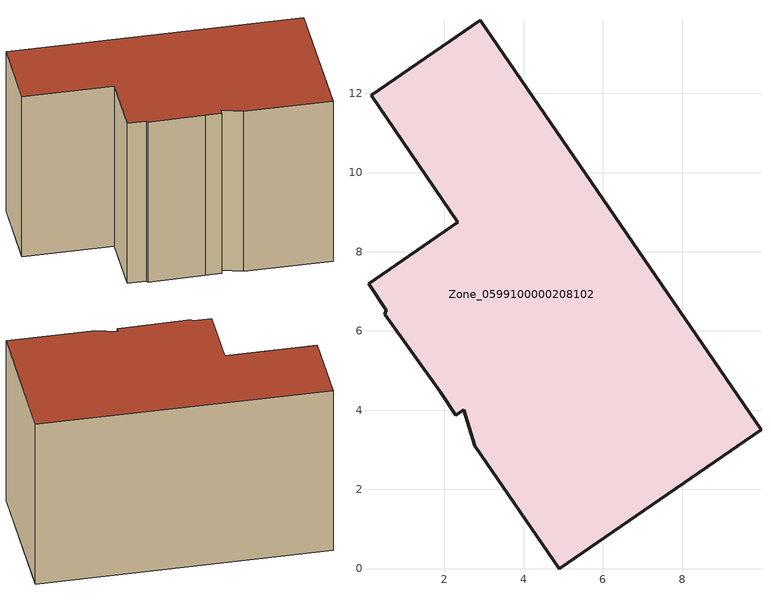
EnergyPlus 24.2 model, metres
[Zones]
Zone_0599100000208102
 floor ground (C_G): 2.9,13.84 9.99,3.5 4.9,0 2.77,3.1 2.49,4.01 2.28,3.87 1.89,4.46 0.49,6.42 0.53,6.52 0.08,7.19 2.34,8.74 0.15,11.95 z0
 wall outside (C_F): 9.99,3.5 2.9,13.84 0.15,11.95 2.34,8.74 0.08,7.19 0.53,6.52 0.49,6.42 1.89,4.46 2.28,3.87 2.49,4.01 2.77,3.1 4.9,0 9.99,3.5 z0:8.04
 roof outside (C_R): 0.08,7.19 0.53,6.52 0.49,6.42 1.89,4.46 2.28,3.87 2.49,4.01 2.77,3.1 4.9,0 9.99,3.5 2.9,13.84 0.15,11.95 2.34,8.74 z8.04
[BUILDING]
Pand.0599100000208102: North Axis=0; Terrain=City; Loads Convergence Tolerance Value=0.04; Temperature Convergence Tolerance Value=0.4; Solar Distribution=FullExterior; Maximum Number of Warmup Days=25; Minimum Number of Warmup Days=1
[Site:Location]
Rotterdam.The.Hague.AP_ZH_NLD Design_Conditions: Latitude=51.96; Longitude=4.45; Time Zone=1; Elevation=-4.5
[SITE:GROUNDTEMPERATURE:BUILDINGSURFACE]
18, 18, 18, 18, 18, 18, 18, 18, 18, 18, 18, 18
[MATERIAL] Thermal Absorptance=0.9; Solar Absorptance=0.7; Visible Absorptance=0.7
Name | Roughness | Thickness | Conductivity | Density | Specific Heat
G.TC.1975-1991 | MediumSmooth | 0.15 | 0.288461 | 540 | 1210
F.TC.1975-1991 | Rough | 0.3 | 0.230769 | 1920 | 840
R.TC.1975-1991 | MediumRough | 0.2 | 0.153846 | 1500 | 1000
[CONSTRUCTION]
C_G: G.TC.1975-1991
C_F: F.TC.1975-1991
C_R: R.TC.1975-1991
[ZONE]
Zone_0599100000208102: Type=1; Multiplier=1; Ceiling Height=Autocalculate; Volume=Autocalculate; Floor Area=autocalculate; Part of Total Floor Area=Yes
[ZONEINFILTRATION:DESIGNFLOWRATE]
Infil_Zone_0599100000208102: Zone or ZoneList or Space or SpaceList=Zone_0599100000208102; Schedule=AlwaysOn; Design Flow Rate Calculation Method=Flow/Area; Flow Rate per Floor Area=0.003; Constant Term Coefficient=1; Temperature Term Coefficient=0; Velocity Term Coefficient=0; Velocity Squared Term Coefficient=0
[HVACTEMPLATE:ZONE:IDEALLOADSAIRSYSTEM]
Zone_0599100000208102: Maximum Heating Supply Air Temperature=50; Minimum Cooling Supply Air Temperature=13; Maximum Heating Supply Air Humidity Ratio=0.0156; Minimum Cooling Supply Air Humidity Ratio=0.0077; Heating Limit=NoLimit; Cooling Limit=NoLimit; Dehumidification Control Type=ConstantSensibleHeatRatio; Cooling Sensible Heat Ratio=0.7; Dehumidification Setpoint=60; Humidification Control Type=None; Humidification Setpoint=30; Outdoor Air Method=None; Outdoor Air Flow Rate per Person=0.00944; Outdoor Air Flow Rate per Zone Floor Area=0; Outdoor Air Flow Rate per Zone=0; Demand Controlled Ventilation Type=None; Outdoor Air Economizer Type=NoEconomizer; Heat Recovery Type=None; Sensible Heat Recovery Effectiveness=0.7; Latent Heat Recovery Effectiveness=0.65
[ZONECONTROL:THERMOSTAT]
ThermostatControl_Zone_0599100000208102: Zone or ZoneList=Zone_0599100000208102; Control Type Schedule=DualSetpointControlType; Control 1=Thermostat_Zone_0599100000208102; Temperature Difference Between Cutout And Setpoint=0
[THERMOSTATSETPOINT:DUALSETPOINT]
Thermostat_Zone_0599100000208102: Heating Setpoint Temperature Schedule=HeatingSetpoint_Zone_0599100000208102; Cooling Setpoint Temperature Schedule=CoolingSetpoint_Zone_0599100000208102
[SCHEDULE:COMPACT]
HeatingSetpoint_Zone_0599100000208102: Through: 12/31, For: AllDays, Until: 24:00, 21
CoolingSetpoint_Zone_0599100000208102: Through: 12/31, For: AllDays, Until: 24:00, 24
DualSetpointControlType: Through: 12/31, For: AllDays, Until: 24:00, 4
AlwaysOn: Through: 12/31, For: AllDays, Until: 24:00, 1
